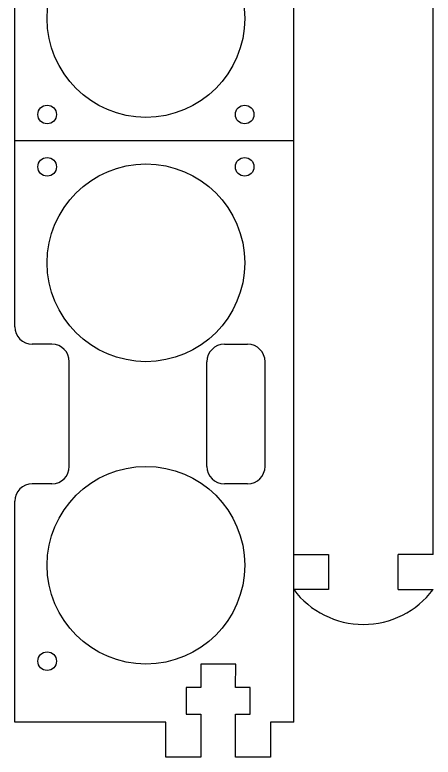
# Model space of a CAD drawing. Header units: millimetres. Extents: x -53 to 1579, y -453 to 381.
# Drawn here: x 209.1 to 245.1, y 177.3 to 241.1 of the extents above; entities that cross this region are included whole.
import ezdxf

# ---------------------------------------------------------------- set-up
doc = ezdxf.new("R2010")
doc.units = ezdxf.units.MM
doc.layers.add('toCut', color=1, linetype='Continuous', true_color=0xff0000)

msp = doc.modelspace()

# ---------------------------------------------------------------- linework, layer by layer
at = {"layer": 'toCut'}
for p, q in [((233.111, 180.258), (233.111, 280.258)), ((245.111, 194.669), (245.111, 264.669)), ((209.111, 214.258), (209.111, 246.258)), ((209.111, 230.258), (233.111, 230.258)), ((212.3, 212.758), (210.611, 212.758)), ((227.142, 212.758), (229.142, 212.758)), ((213.8, 202.258), (213.8, 211.258)), ((225.642, 202.258), (225.642, 211.258)), ((230.642, 202.258), (230.642, 211.258)), ((212.3, 200.758), (210.611, 200.758)), ((229.142, 200.758), (227.142, 200.758)), ((209.111, 180.258), (209.111, 199.258)), ((233.111, 194.669), (236.111, 194.669)), ((236.111, 194.669), (236.111, 191.669)), ((245.111, 194.669), (242.111, 194.669)), ((242.111, 191.669), (242.111, 194.669)), ((236.111, 191.669), (233.111, 191.669)), ((242.111, 191.669), (245.111, 191.669)), ((228.132, 185.258), (225.132, 185.258)), ((225.132, 185.258), (225.132, 183.258)), ((228.111, 183.258), (228.132, 185.258)), ((223.861, 183.258), (223.861, 180.958)), ((225.132, 183.258), (223.861, 183.258)), ((229.361, 183.258), (228.111, 183.258)), ((229.361, 180.958), (229.361, 183.258)), ((223.861, 180.958), (225.111, 180.958)), ((225.111, 180.958), (225.111, 177.258)), ((228.111, 180.958), (229.361, 180.958)), ((228.111, 177.258), (228.111, 180.958)), ((222.111, 180.258), (209.111, 180.258)), ((222.111, 177.258), (222.111, 180.258)), ((233.111, 180.258), (231.111, 180.258)), ((231.111, 180.258), (231.111, 177.258)), ((225.111, 177.258), (222.111, 177.258)), ((231.111, 177.258), (228.111, 177.258))]:
    msp.add_line(p, q, dxfattribs=at)
for centre, radius in [((220.392, 240.758), 8.5), ((211.892, 232.508), 0.8), ((228.892, 232.508), 0.8), ((211.892, 228.008), 0.8), ((228.892, 228.008), 0.8), ((220.392, 219.758), 8.5), ((220.392, 193.758), 8.5), ((211.892, 185.508), 0.8)]:
    msp.add_circle(centre, radius, dxfattribs=at)
for centre, radius, start, end in [((210.611, 214.258), 1.5, 180, 270), ((212.3, 211.258), 1.5, 360, 90), ((227.142, 211.258), 1.5, 90, 180), ((229.142, 211.258), 1.5, 0, 90), ((212.3, 202.258), 1.5, 270, 0), ((227.142, 202.258), 1.5, 180, 270), ((229.142, 202.258), 1.5, 270, 0), ((210.611, 199.258), 1.5, 90, 180), ((239.111, 196.169), 7.5, 216.8699, 323.1301)]:
    msp.add_arc(centre, radius, start, end, dxfattribs=at)

doc.saveas('drawing.dxf')
